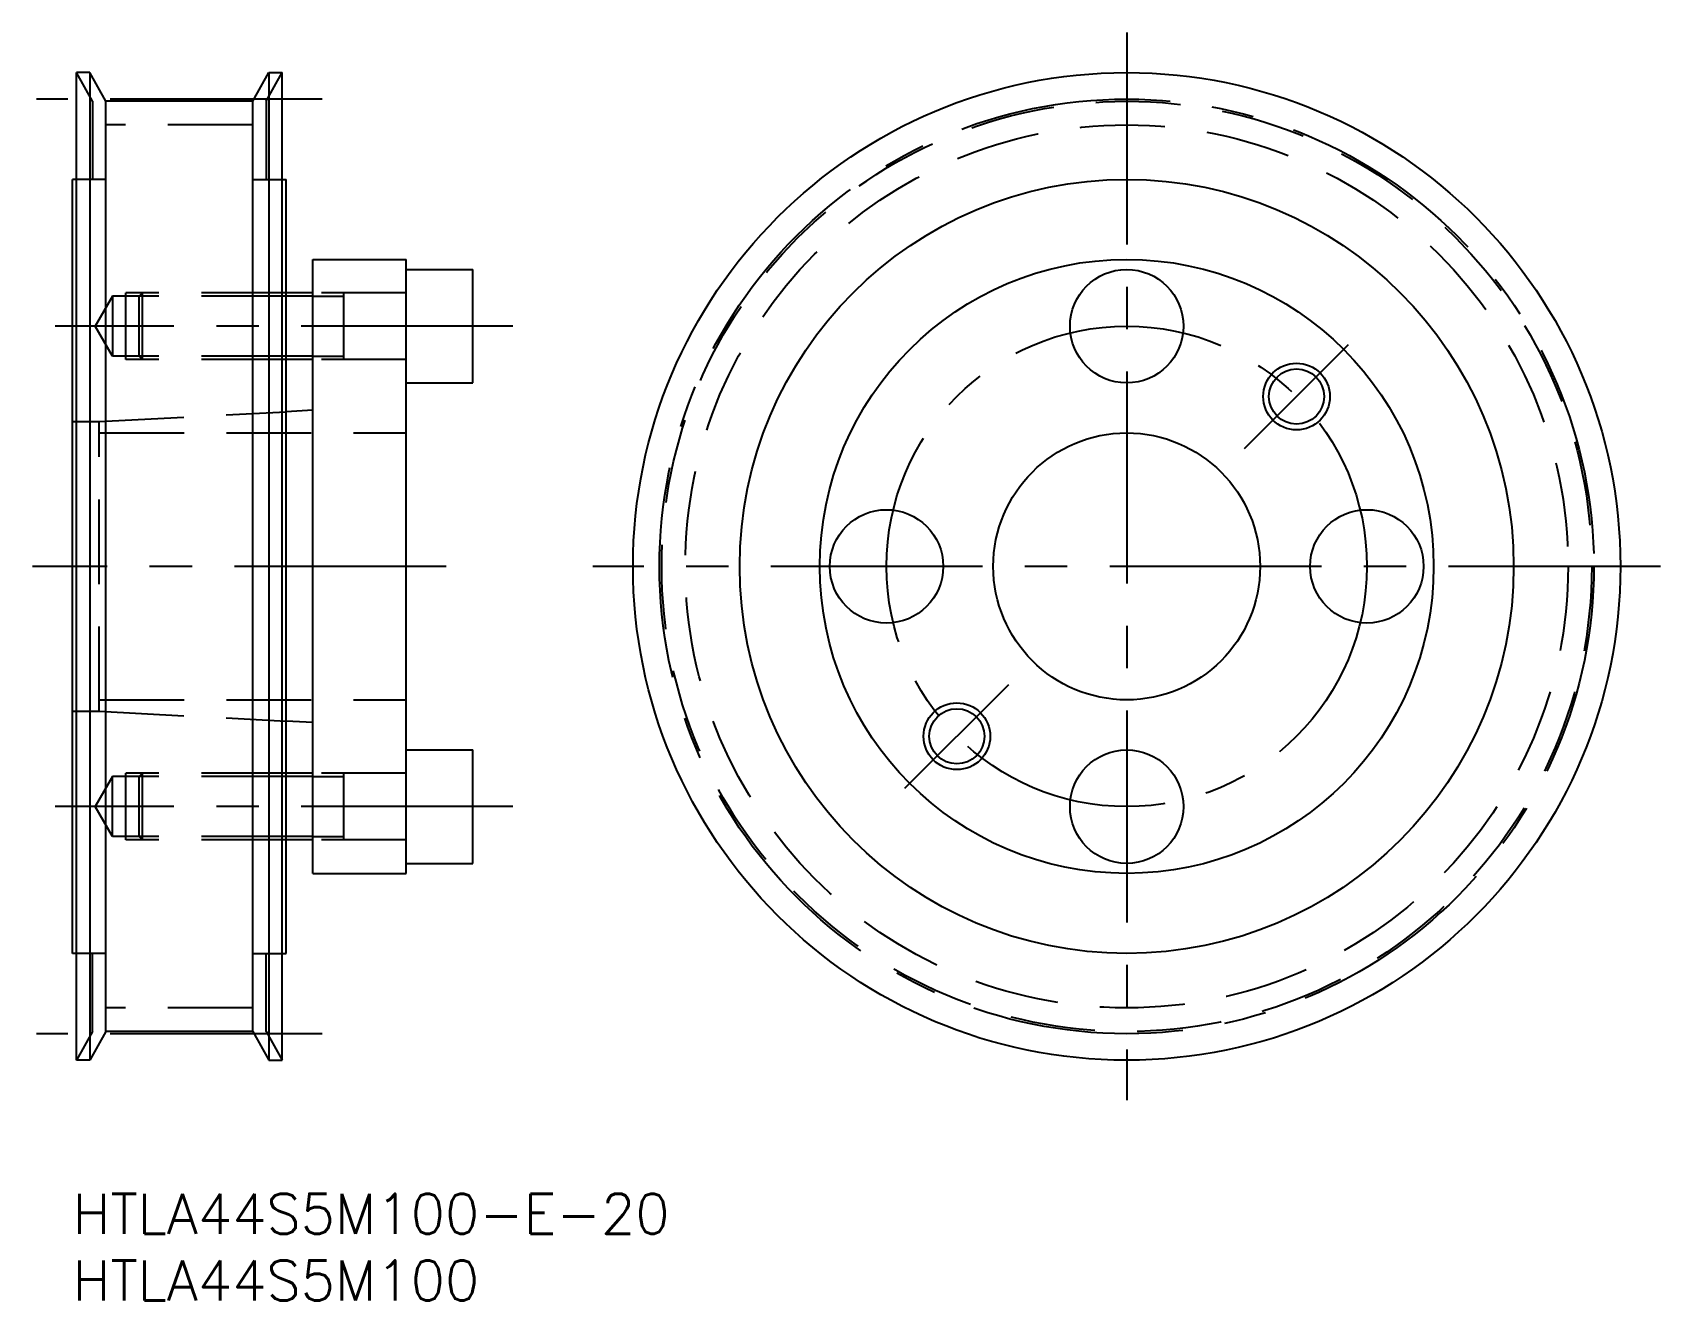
# Model space of a CAD drawing. Extents: x -3 to 119, y -8 to 87.
import ezdxf

# ---------------------------------------------------------------- set-up
doc = ezdxf.new("R2010")
doc.units = 0
doc.header["$LTSCALE"] = 0.5
doc.linetypes.add('CENTER', pattern=[50.8, 31.75, -6.35, 6.35, -6.35])
doc.linetypes.add('DASHED', pattern=[19.05, 12.7, -6.35])
for name, color, linetype in [('MSM_CENTER', 1, 'CENTER'), ('MSM_CONTINUOUS', 7, 'CONTINUOUS'), ('MSM_DASHED', 4, 'DASHED'), ('MSM_NARROW', 5, 'CONTINUOUS'), ('MSM_PART_NUMBER', 7, 'CONTINUOUS')]:
    doc.layers.add(name, color=color, linetype=linetype)
doc.styles.get("Standard").update_dxf_attribs({"font": 'txt.shx', "height": 3, "bigfont": 'bigfont.shx'})

# ---------------------------------------------------------------- blocks, each defined once
blk = doc.blocks.new('*U2')
at = {"layer": 'MSM_PART_NUMBER'}
blk.add_text('HTLA44S5M100-E-20', height=3, dxfattribs=at).set_placement((0, -3))
blk = doc.blocks.new('*U4')
at = {"layer": 'MSM_PART_NUMBER'}
blk.add_text('HTLA44S5M100', height=3, dxfattribs=at).set_placement((0, -8))

msp = doc.modelspace()

# ---------------------------------------------------------------- linework, layer by layer
at = {"layer": 'MSM_CENTER'}
for p, q in [((79, 87), (79, 7)), ((18.7, 82.015), (-2.7, 82.015)), ((33, 65), (-1.299038, 65)), ((87.838835, 55.838835), (95.617009, 63.617009)), ((28, 47), (-3, 47)), ((119, 47), (39, 47)), ((62.382991, 30.382991), (70.161165, 38.161165)), ((33, 29), (-1.299038, 29)), ((18.7, 11.985), (-2.7, 11.985))]:
    msp.add_line(p, q, dxfattribs=at)
for radius in [35.015, 18]:
    msp.add_circle((79, 47), radius, dxfattribs=at)
at = {"layer": 'MSM_CONTINUOUS'}
for p, q in [((0.3, 10), (0.3, 84)), ((1.3, 84), (0.3, 84)), ((1.3, 84), (1.3, 10)), ((2.5, 81.85), (1.3, 84)), ((13.5, 81.85), (14.7, 84)), ((14.7, 84), (14.7, 10)), ((14.7, 84), (15.7, 84)), ((15.7, 10), (15.7, 84)), ((2.5, 12.15), (2.5, 81.85)), ((13.5, 81.85), (2.5, 81.85)), ((13.5, 12.15), (13.5, 81.85)), ((0, 18), (0, 76)), ((0.3, 76), (0, 76)), ((15.7, 76), (16, 76)), ((16, 18), (16, 76)), ((18, 24), (18, 70)), ((18, 70), (25, 70)), ((25, 24), (25, 70)), ((25, 69.25), (30, 69.25)), ((30, 60.75), (30, 69.25)), ((18, 67.25), (16, 67.25)), ((18, 62.75), (16, 62.75)), ((25, 60.75), (30, 60.75)), ((18, 58.7), (16, 58.59375)), ((18, 35.3), (16, 35.40625)), ((25, 33.25), (30, 33.25)), ((30, 24.75), (30, 33.25)), ((18, 31.25), (16, 31.25)), ((18, 26.75), (16, 26.75)), ((25, 24.75), (30, 24.75)), ((18, 24), (25, 24)), ((0.3, 18), (0, 18)), ((15.7, 18), (16, 18)), ((2.5, 12.15), (1.3, 10)), ((13.5, 12.15), (2.5, 12.15)), ((13.5, 12.15), (14.7, 10)), ((1.3, 10), (0.3, 10)), ((14.7, 10), (15.7, 10))]:
    msp.add_line(p, q, dxfattribs=at)
for centre, radius in [((79, 47), 37), ((79, 47), 29), ((79, 47), 23), ((79, 65), 4.25), ((91.727922, 59.727922), 2.067), ((79, 47), 10), ((61, 47), 4.25), ((97, 47), 4.25), ((66.272078, 34.272078), 2.067), ((79, 29), 4.25)]:
    msp.add_circle(centre, radius, dxfattribs=at)
at = {"layer": 'MSM_DASHED'}
for p, q in [((1.5, 81.85), (0.3, 84)), ((14.5, 81.85), (15.7, 84)), ((1.5, 81.85), (1.5, 76)), ((14.5, 81.85), (14.5, 76)), ((13.5, 80.08), (2.5, 80.08)), ((2.5, 76), (0.3, 76)), ((13.5, 76), (15.7, 76)), ((3, 67.25), (1.700962, 65)), ((3, 67.25), (3, 62.75)), ((16, 67.25), (3, 67.25)), ((4, 62.5), (4, 67.5)), ((16, 67.5), (4, 67.5)), ((5.25, 67.5), (5, 67.25)), ((5, 62.75), (5, 67.25)), ((5.25, 62.5), (5.25, 67.5)), ((25, 67.5), (18, 67.5)), ((18, 67.25), (20.333333, 67.25)), ((20.333333, 62.5), (20.333333, 67.5)), ((3, 62.75), (1.700962, 65)), ((16, 62.75), (3, 62.75)), ((16, 62.5), (4, 62.5)), ((5.25, 62.5), (5, 62.75)), ((18, 62.75), (20.333333, 62.75)), ((25, 62.5), (18, 62.5)), ((2, 57.85), (16, 58.59375)), ((0, 36.15), (0, 57.85)), ((0, 57.85), (2, 57.85)), ((2, 36.15), (2, 57.85)), ((2, 57), (25, 57)), ((2, 37), (25, 37)), ((0, 36.15), (2, 36.15)), ((2, 36.15), (16, 35.40625)), ((3, 31.25), (1.700962, 29)), ((3, 26.75), (3, 31.25)), ((16, 31.25), (3, 31.25)), ((4, 26.5), (4, 31.5)), ((16, 31.5), (4, 31.5)), ((5.25, 31.5), (5, 31.25)), ((5, 26.75), (5, 31.25)), ((5.25, 26.5), (5.25, 31.5)), ((25, 31.5), (18, 31.5)), ((18, 31.25), (20.333333, 31.25)), ((20.333333, 26.5), (20.333333, 31.5)), ((3, 26.75), (1.700962, 29)), ((16, 26.75), (3, 26.75)), ((16, 26.5), (4, 26.5)), ((5.25, 26.5), (5, 26.75)), ((18, 26.75), (20.333333, 26.75)), ((25, 26.5), (18, 26.5)), ((2.5, 18), (0.3, 18)), ((1.5, 12.15), (1.5, 18)), ((13.5, 18), (15.7, 18)), ((14.5, 12.15), (14.5, 18)), ((13.5, 13.92), (2.5, 13.92)), ((1.5, 12.15), (0.3, 10)), ((14.5, 12.15), (15.7, 10))]:
    msp.add_line(p, q, dxfattribs=at)
for radius in [34.85, 33.08]:
    msp.add_circle((79, 47), radius, dxfattribs=at)
at = {"layer": 'MSM_NARROW'}
for p, q in [((18, 67.5), (16, 67.5)), ((18, 62.5), (16, 62.5)), ((18, 31.5), (16, 31.5)), ((18, 26.5), (16, 26.5))]:
    msp.add_line(p, q, dxfattribs=at)
for centre in [(91.727922, 59.727922), (66.272078, 34.272078)]:
    msp.add_circle(centre, 2.5, dxfattribs=at)

# ---------------------------------------------------------------- block references
at = {"layer": 'MSM_CONTINUOUS'}
for name in ['*U2', '*U4']:
    msp.add_blockref(name, (0, 0), dxfattribs=at)

doc.saveas('drawing.dxf')
